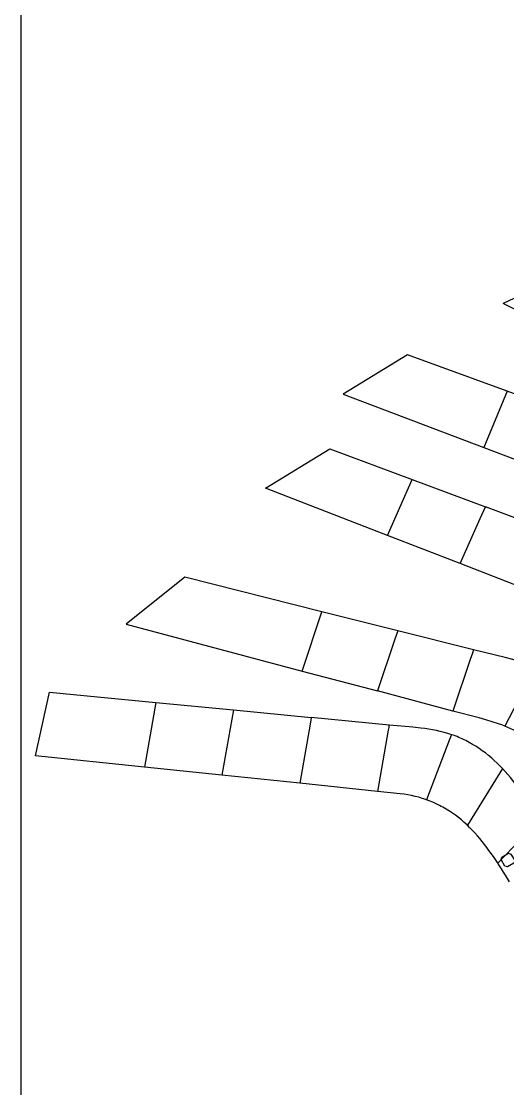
# Model space of a CAD drawing. Header units: millimetres. Extents: x 19106 to 24547, y 13072 to 17462.
# Drawn here: x 20502 to 21039, y 15167 to 16345 of the extents above; entities that cross this region are included whole.
import ezdxf

# ---------------------------------------------------------------- set-up
doc = ezdxf.new("R2010")
doc.units = ezdxf.units.MM
doc.header["$LTSCALE"] = 100
doc.header["$MEASUREMENT"] = 0
doc.layers.add('Default', color=7, linetype='Continuous')
doc.layers.add('PV CELL', color=1, linetype='Continuous')

msp = doc.modelspace()

# ---------------------------------------------------------------- linework, layer by layer
at = {"layer": 'Default'}
msp.add_lwpolyline([(23627, 14548.7), (20501.9, 14548.7), (20501.9, 16905), (23627, 16905)], close=True, dxfattribs=at)
for points in [[(21108.9, 16068.8), (21033.7, 16033.7)], [(21120.1, 15990.4), (21033.7, 16033.7)], [(20927.9, 15977), (20857.1, 15933.6)], [(21038, 15936.7), (20927.9, 15977)], [(20857.1, 15933.6), (21012.3, 15874.7)], [(21038, 15936.7), (21012.3, 15874.7)], [(21038, 15936.7), (21012.3, 15874.7)], [(21119, 15907.1), (21038, 15936.7)], [(20771.5, 15829.7), (20842.2, 15873.3)], [(20842.2, 15873.3), (20933.1, 15839.3)], [(21012.3, 15874.7), (21092.9, 15844.1)], [(20905.8, 15777.6), (20933.1, 15839.3)], [(20905.8, 15777.6), (20933.1, 15839.3)], [(20933.1, 15839.3), (21013.9, 15809.1)], [(20905.8, 15777.6), (20771.5, 15829.7)], [(21008.2, 15796.4), (21013.9, 15809.1)], [(21008.2, 15796.4), (21013.9, 15809.1)], [(21094.7, 15778.9), (21014, 15809.1)], [(20986.1, 15746.6), (21008.2, 15796.4)], [(20986.1, 15746.6), (21008.2, 15796.4)], [(20986.1, 15746.6), (20905.8, 15777.6)], [(21066.3, 15715.4), (20986.1, 15746.6)], [(20682.3, 15731.5), (20617.5, 15679.6)], [(20833.5, 15693.4), (20682.3, 15731.5)], [(20811.9, 15628.1), (20833.5, 15693.4)], [(20811.9, 15628.1), (20833.5, 15693.4)], [(20917.2, 15672.4), (20833.5, 15693.4)], [(20617.5, 15679.6), (20811.9, 15628.1)], [(20917.2, 15672.4), (20914.1, 15663.1)], [(20917.2, 15672.4), (20914.1, 15663.1)], [(21000.9, 15651.3), (20917.2, 15672.4)], [(20914.1, 15663.1), (20895, 15606.1)], [(20914.1, 15663.1), (20895, 15606.1)], [(21000.9, 15651.3), (20999.3, 15646.6), (20997.7, 15641.9)], [(21000.9, 15651.3), (20999.3, 15646.6), (20997.7, 15641.9)], [(21070.1, 15632.9), (21065.8, 15634.4), (21061.6, 15635.8), (21053, 15638.4), (21044.4, 15640.8), (21035.7, 15643), (21000.9, 15651.3)], [(20997.7, 15641.9), (20978.1, 15583.9)], [(20997.7, 15641.9), (20978.1, 15583.9)], [(20811.9, 15628.1), (20895, 15606.1)], [(21065, 15623.7), (21035.5, 15567.3)], [(21065, 15623.7), (21035.5, 15567.3)], [(20517.4, 15534.5), (20533, 15604.8)], [(20533, 15604.8), (20650.2, 15593.4)], [(20978.1, 15583.9), (20895, 15606.1)], [(20650.2, 15593.4), (20637.7, 15522)], [(20650.2, 15593.4), (20637.7, 15522)], [(20650.2, 15593.4), (20736, 15585.1)], [(20736, 15585.1), (20723.3, 15513.1)], [(20736, 15585.1), (20723.3, 15513.1)], [(20736, 15585.1), (20821.8, 15576.8)], [(21035.5, 15567.3), (21032, 15568.6), (21028.5, 15569.9), (21021.4, 15572.2), (21014.3, 15574.4), (21007.1, 15576.4), (20978.1, 15583.9)], [(20820.9, 15571.5), (20809.1, 15504.2)], [(20820.9, 15571.5), (20809.1, 15504.2)], [(20821.8, 15576.8), (20820.9, 15571.5)], [(20821.8, 15576.8), (20820.9, 15571.5)], [(20907.8, 15568.5), (20821.9, 15576.8)], [(20907.8, 15568.5), (20907.6, 15567.2), (20907.3, 15565.8), (20906.8, 15563)], [(20907.8, 15568.5), (20907.6, 15567.2), (20907.3, 15565.8), (20906.8, 15563)], [(20976.7, 15557.8), (20974.6, 15558.5), (20972.6, 15559.2), (20968.4, 15560.4), (20964.2, 15561.5), (20959.9, 15562.4), (20955.6, 15563.2), (20951.4, 15564), (20947, 15564.6), (20942.7, 15565.2), (20934, 15566.1), (20925.3, 15566.9), (20907.8, 15568.4)], [(21083.3, 15534.4), (21080.8, 15537), (21078.2, 15539.6), (21075.5, 15542), (21072.8, 15544.5), (21069.9, 15546.8), (21067.1, 15549), (21064.1, 15551.2), (21061.2, 15553.3), (21058.1, 15555.4), (21055, 15557.3), (21051.9, 15559.2), (21048.7, 15561), (21045.5, 15562.7), (21042.2, 15564.3), (21038.9, 15565.9), (21035.5, 15567.3)], [(20906.8, 15563), (20894.8, 15495.3)], [(20906.8, 15563), (20894.8, 15495.3)], [(20976.7, 15557.8), (20974.5, 15552.4)], [(20976.7, 15557.8), (20974.5, 15552.4)], [(21032.8, 15520.4), (21029.9, 15523.5), (21026.9, 15526.5), (21023.8, 15529.4), (21020.6, 15532.3), (21017.3, 15535), (21014, 15537.7), (21010.5, 15540.2), (21007.1, 15542.7), (21003.5, 15545), (20999.9, 15547.2), (20996.2, 15549.3), (20992.4, 15551.3), (20990.5, 15552.3), (20988.5, 15553.2), (20986.6, 15554), (20984.7, 15554.9), (20982.7, 15555.7), (20980.7, 15556.4), (20978.7, 15557.2), (20976.7, 15557.8)], [(20974.5, 15552.4), (20949, 15486)], [(20974.5, 15552.4), (20949, 15486)], [(20637.7, 15522), (20517.4, 15534.5)], [(20723.3, 15513.1), (20637.7, 15522)], [(21032.8, 15520.4), (21029.8, 15515.7)], [(21032.8, 15520.4), (21029.8, 15515.7)], [(21073.4, 15463.8), (21064.2, 15478.6), (21059.5, 15486), (21054.6, 15493.2), (21049.5, 15500.3), (21044.2, 15507.2), (21041.5, 15510.5), (21038.7, 15513.9), (21035.8, 15517.1), (21032.9, 15520.4)], [(20809.1, 15504.2), (20723.3, 15513.1)], [(21029.8, 15515.7), (20994.1, 15457.9)], [(21029.8, 15515.7), (20994.1, 15457.9)], [(20894.8, 15495.3), (20809.1, 15504.2)], [(20920.1, 15492.6), (20894.8, 15495.3)], [(20924.2, 15492.1), (20920.1, 15492.6)], [(20928.3, 15491.5), (20924.2, 15492.1)], [(20932.3, 15490.7), (20928.3, 15491.5)], [(20936.4, 15489.8), (20932.3, 15490.7)], [(20940.4, 15488.8), (20936.4, 15489.8)], [(20944.3, 15487.6), (20942.4, 15488.2), (20940.4, 15488.8)], [(20948.2, 15486.3), (20944.3, 15487.6)], [(20949, 15486), (20948.9, 15486), (20948.8, 15486.1), (20948.6, 15486.1), (20948.2, 15486.3)], [(20952.1, 15484.8), (20949, 15486)], [(20956, 15483.3), (20952.1, 15484.8)], [(20959.7, 15481.6), (20956, 15483.3)], [(20963.4, 15479.8), (20959.7, 15481.6)], [(20967.1, 15477.9), (20965.3, 15478.8), (20963.4, 15479.8)], [(20970.7, 15475.8), (20967.1, 15477.9)], [(20974.2, 15473.6), (20970.7, 15475.8)], [(20977.6, 15471.4), (20974.2, 15473.6)], [(20981, 15469), (20977.6, 15471.4)], [(20984.3, 15466.4), (20981, 15469)], [(20987.5, 15463.8), (20984.3, 15466.4)], [(20990.6, 15461.1), (20989.1, 15462.5), (20987.5, 15463.8)], [(20993.7, 15458.3), (20990.6, 15461.1)], [(21069.9, 15460.3), (21027.8, 15416.1)], [(21069.9, 15460.3), (21027.8, 15416.1)], [(20994.1, 15457.9), (20994.1, 15458), (20994, 15458), (20993.9, 15458.1), (20993.7, 15458.3)], [(20996.6, 15455.4), (20994.1, 15457.9)], [(20999.5, 15452.5), (20996.6, 15455.4)], [(21002.3, 15449.5), (20999.5, 15452.5)], [(21005.1, 15446.4), (21002.3, 15449.5)], [(21007.8, 15443.2), (21005.1, 15446.4)], [(21010.4, 15440.1), (21007.8, 15443.2)], [(21013, 15436.8), (21010.4, 15440.1)], [(21015.5, 15433.5), (21013, 15436.8)], [(21017.9, 15430.2), (21015.5, 15433.5)], [(21020.4, 15426.9), (21017.9, 15430.2)], [(21022.8, 15423.5), (21020.4, 15426.9)], [(21025.1, 15420.1), (21022.8, 15423.5)], [(21027.4, 15416.7), (21025.1, 15420.1)], [(21027.8, 15416.1), (21027.4, 15416.7)], [(21029.7, 15413.2), (21027.8, 15416.1)], [(21031.9, 15409.8), (21029.7, 15413.2)], [(21034.1, 15406.3), (21031.9, 15409.8)], [(21036.3, 15402.7), (21034.1, 15406.3)], [(21038.4, 15399.2), (21036.3, 15402.7)], [(21040.5, 15395.6), (21038.4, 15399.2)]]:
    msp.add_lwpolyline(points, dxfattribs=at)
at = {"layer": 'PV CELL'}
msp.add_lwpolyline([(21038.2, 15412), (21035.4, 15412.8), (21031.3, 15420.1), (21032.1, 15422.9), (21039.4, 15427), (21042.2, 15426.2), (21046.3, 15418.9), (21045.5, 15416), (21038.2, 15412)], dxfattribs=at)

doc.saveas('drawing.dxf')
